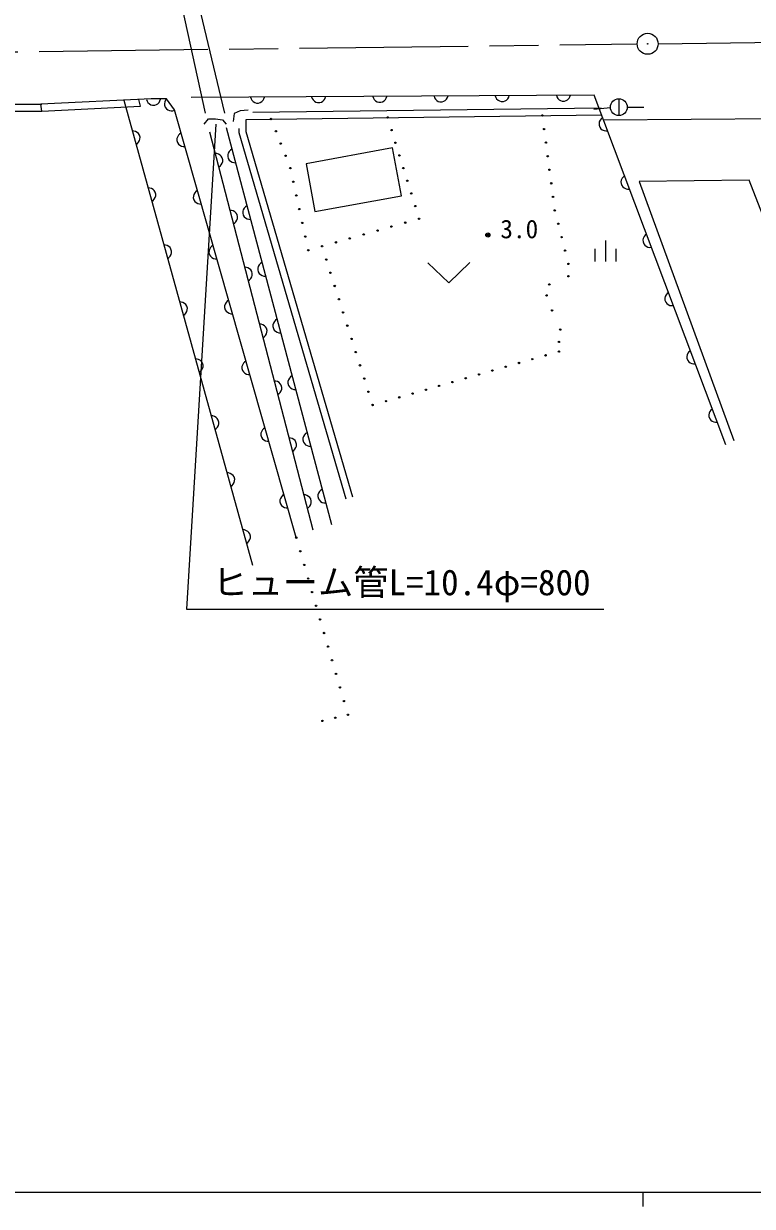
# Model space of a CAD drawing. Units: millimetres, scale not verified. Extents: x 40000 to 680000, y 20000 to 380000.
# Drawn here: x 224005 to 275785, y 204000 to 288066 of the extents above; entities that cross this region are included whole.
import ezdxf
from ezdxf.enums import TextEntityAlignment as Align

# ---------------------------------------------------------------- set-up
doc = ezdxf.new("R2010")
doc.units = ezdxf.units.MM
doc.header["$LTSCALE"] = 1000
doc.linetypes.add('CHAIN', pattern=[18.5, 12, -1.5, 3.5, -1.5])
for name, color, linetype, lineweight in [('M-BGD', 7, 'Continuous', 25), ('M-BMK', 2, 'CHAIN', 13), ('M-STR-HTXT', 7, 'Continuous', 13), ('M-TTL-BAND', 7, 'Continuous', 25)]:
    doc.layers.add(name, color=color, linetype=linetype, lineweight=lineweight)
doc.layers.add('M-BMK-SRVR', color=3, linetype='Continuous')
doc.styles.add('ＭＳ ゴシック', font='')
doc.styles.get('ＭＳ ゴシック').set_extended_font_data('MS Gothic')

# ---------------------------------------------------------------- blocks, each defined once
blk = doc.blocks.new('BUHIN95')
at = {"color": 3, "linetype": 'Continuous', "lineweight": 25}
for radius in [746, 22.5]:
    blk.add_circle((0, 0), radius, dxfattribs=at)

msp = doc.modelspace()

# ---------------------------------------------------------------- linework, layer by layer
at = {"layer": 'M-BGD'}
for p, q in [((236031, 291136), (238272, 281694)), ((234960, 290552), (236909, 281694)), ((233076, 282716), (225218, 282347)), ((231114, 282624), (240256, 249580)), ((232313, 282192), (232185, 282674)), ((232736, 282682), (232777, 282563)), ((232777, 282563), (232837, 282464)), ((232837, 282464), (232937, 282365)), ((234167, 282716), (233076, 282716)), ((233534, 282369), (233633, 282470)), ((233633, 282470), (233692, 282569)), ((233692, 282569), (233731, 282689)), ((234040, 282516), (234016, 282378)), ((234087, 282622), (234040, 282516)), ((234162, 282723), (234087, 282622)), ((234713, 281937), (234167, 282716)), ((264534, 282989), (235908, 282812)), ((240121, 282838), (240161, 282719)), ((240161, 282719), (240222, 282620)), ((240222, 282620), (240322, 282521)), ((240322, 282521), (240422, 282462)), ((240422, 282462), (240541, 282423)), ((240701, 282424), (240820, 282465)), ((240820, 282465), (240919, 282525)), ((240919, 282525), (241018, 282625)), ((241018, 282625), (241077, 282725)), ((241077, 282725), (241116, 282845)), ((244469, 282865), (244510, 282746)), ((244510, 282746), (244570, 282647)), ((244570, 282647), (244670, 282548)), ((244670, 282548), (244770, 282489)), ((244770, 282489), (244890, 282450)), ((245049, 282451), (245168, 282491)), ((245168, 282491), (245267, 282552)), ((245267, 282552), (245366, 282652)), ((245366, 282652), (245425, 282752)), ((245425, 282752), (245464, 282872)), ((248817, 282892), (248858, 282773)), ((248858, 282773), (248918, 282674)), ((248918, 282674), (249018, 282575)), ((249018, 282575), (249118, 282516)), ((249118, 282516), (249238, 282477)), ((249238, 282477), (249397, 282478)), ((249397, 282478), (249516, 282518)), ((249516, 282518), (249615, 282579)), ((249615, 282579), (249714, 282679)), ((249714, 282679), (249773, 282779)), ((249773, 282779), (249812, 282898)), ((253166, 282919), (253206, 282800)), ((253206, 282800), (253266, 282701)), ((253266, 282701), (253367, 282602)), ((253367, 282602), (253467, 282543)), ((253467, 282543), (253586, 282504)), ((253586, 282504), (253745, 282505)), ((253745, 282505), (253865, 282545)), ((253865, 282545), (253964, 282606)), ((253964, 282606), (254063, 282706)), ((254063, 282706), (254122, 282806)), ((254122, 282806), (254161, 282925)), ((257514, 282946), (257554, 282827)), ((257554, 282827), (257615, 282728)), ((257615, 282728), (257715, 282629)), ((257715, 282629), (257815, 282570)), ((257815, 282570), (257935, 282531)), ((257935, 282531), (258094, 282532)), ((258094, 282532), (258213, 282572)), ((258213, 282572), (258312, 282632)), ((258312, 282632), (258411, 282733)), ((258411, 282733), (258470, 282833)), ((258470, 282833), (258509, 282952)), ((261862, 282973), (261903, 282854)), ((261903, 282854), (261963, 282755)), ((261963, 282755), (262063, 282656)), ((262063, 282656), (262163, 282597)), ((262163, 282597), (262283, 282558)), ((262283, 282558), (262442, 282559)), ((262442, 282559), (262561, 282599)), ((262561, 282599), (262660, 282659)), ((262660, 282659), (262759, 282759)), ((262759, 282759), (262818, 282859)), ((262818, 282859), (262857, 282979)), ((273896, 258138), (264534, 282989)), ((266293, 282728), (266294, 281534)), ((182033, 282232), (225295, 282347)), ((182034, 281735), (225296, 281850)), ((225296, 281850), (225218, 282347)), ((225296, 281850), (232313, 282192)), ((232937, 282365), (233037, 282306)), ((233037, 282306), (233157, 282267)), ((233157, 282267), (233316, 282268)), ((233316, 282268), (233435, 282309)), ((233435, 282309), (233534, 282369)), ((234016, 282378), (234024, 282262)), ((234024, 282262), (234060, 282141)), ((234060, 282141), (234151, 282011)), ((234151, 282011), (234252, 281936)), ((234252, 281936), (234358, 281888)), ((234358, 281888), (234497, 281864)), ((234497, 281864), (234613, 281872)), ((234613, 281872), (234733, 281908)), ((243375, 251530), (234713, 281937)), ((238955, 281675), (238892, 281114)), ((239391, 281862), (238955, 281675)), ((239953, 281925), (239391, 281862)), ((240285, 281768), (265053, 282093)), ((240541, 282423), (240701, 282424)), ((244890, 282450), (245049, 282451)), ((265699, 282076), (264510, 281968)), ((266891, 282131), (268085, 282131)), ((236834, 280926), (237146, 281300)), ((237146, 281300), (237645, 281301)), ((237645, 281301), (238144, 281238)), ((238144, 281238), (238393, 280926)), ((239827, 281264), (265059, 281595)), ((239827, 280387), (239827, 281264)), ((264911, 281086), (264890, 280971)), ((264890, 280971), (264895, 280846)), ((264895, 280846), (264951, 280697)), ((264969, 281214), (264911, 281086)), ((265041, 281305), (264969, 281214)), ((265139, 281384), (265041, 281305)), ((265201, 281219), (308829, 281610)), ((231845, 280430), (231720, 280436)), ((231957, 280399), (231845, 280430)), ((232079, 280329), (231957, 280399)), ((232164, 280249), (232079, 280329)), ((232234, 280145), (232164, 280249)), ((232276, 279992), (232234, 280145)), ((232270, 279866), (232276, 279992)), ((234932, 280006), (234901, 279894)), ((235000, 280129), (234932, 280006)), ((235079, 280214), (235000, 280129)), ((235183, 280285), (235079, 280214)), ((237209, 280378), (244544, 252076)), ((238393, 280675), (245870, 252466)), ((239329, 280316), (239329, 280610)), ((246921, 254265), (239329, 280316)), ((247398, 254405), (239827, 280387)), ((264951, 280697), (265030, 280599)), ((265030, 280599), (265121, 280527)), ((265121, 280527), (265250, 280469)), ((265250, 280469), (265364, 280448)), ((265364, 280448), (265490, 280453)), ((231985, 279477), (232089, 279547)), ((232089, 279547), (232169, 279632)), ((232169, 279632), (232239, 279754)), ((232239, 279754), (232270, 279866)), ((234901, 279894), (234896, 279768)), ((234896, 279768), (234940, 279615)), ((234940, 279615), (235010, 279511)), ((235010, 279511), (235095, 279432)), ((235095, 279432), (235218, 279363)), ((235218, 279363), (235330, 279333)), ((235330, 279333), (235456, 279328)), ((238800, 279141), (238695, 279072)), ((250224, 279229), (244077, 278110)), ((250845, 275822), (250224, 279229)), ((237733, 278829), (237608, 278838)), ((237845, 278797), (237733, 278829)), ((237966, 278725), (237845, 278797)), ((238049, 278644), (237966, 278725)), ((238117, 278538), (238049, 278644)), ((238116, 278147), (238149, 278259)), ((238157, 278384), (238117, 278538)), ((238149, 278259), (238157, 278384)), ((238511, 278756), (238503, 278630)), ((238503, 278630), (238544, 278476)), ((238543, 278867), (238511, 278756)), ((238614, 278989), (238543, 278867)), ((238544, 278476), (238613, 278371)), ((238613, 278371), (238696, 278290)), ((238695, 279072), (238614, 278989)), ((238696, 278290), (238818, 278219)), ((237857, 277875), (237963, 277943)), ((237963, 277943), (238044, 278026)), ((238044, 278026), (238116, 278147)), ((238818, 278219), (238929, 278187)), ((238929, 278187), (239055, 278179)), ((244077, 278110), (244695, 274714)), ((266471, 276944), (266450, 276829)), ((266450, 276829), (266455, 276704)), ((266455, 276704), (266511, 276555)), ((266529, 277072), (266471, 276944)), ((266601, 277163), (266529, 277072)), ((266699, 277242), (266601, 277163)), ((275549, 276949), (267752, 276850)), ((267752, 276850), (274481, 258430)), ((282863, 258043), (275549, 276949)), ((232966, 276380), (232840, 276386)), ((233078, 276349), (232966, 276380)), ((233200, 276279), (233078, 276349)), ((233284, 276199), (233200, 276279)), ((233354, 276095), (233284, 276199)), ((233397, 275941), (233354, 276095)), ((233359, 275704), (233390, 275816)), ((233390, 275816), (233397, 275941)), ((236065, 275811), (236059, 275685)), ((236095, 275923), (236065, 275811)), ((236164, 276046), (236095, 275923)), ((236243, 276131), (236164, 276046)), ((236347, 276202), (236243, 276131)), ((244700, 274703), (250845, 275822)), ((266511, 276555), (266591, 276457)), ((266591, 276457), (266682, 276385)), ((266682, 276385), (266810, 276327)), ((266810, 276327), (266924, 276306)), ((266924, 276306), (267050, 276311)), ((233105, 275427), (233210, 275497)), ((233210, 275497), (233290, 275581)), ((233290, 275581), (233359, 275704)), ((236059, 275685), (236103, 275532)), ((236103, 275532), (236174, 275428)), ((236174, 275428), (236259, 275349)), ((236259, 275349), (236382, 275280)), ((236382, 275280), (236494, 275250)), ((236494, 275250), (236619, 275245)), ((239682, 274959), (239611, 274837)), ((239763, 275042), (239682, 274959)), ((239868, 275111), (239763, 275042)), ((238781, 274786), (238656, 274795)), ((238893, 274753), (238781, 274786)), ((239014, 274682), (238893, 274753)), ((239097, 274601), (239014, 274682)), ((239092, 273983), (239164, 274104)), ((239165, 274495), (239097, 274601)), ((239164, 274104), (239197, 274215)), ((239205, 274341), (239165, 274495)), ((239197, 274215), (239205, 274341)), ((239579, 274726), (239571, 274600)), ((239571, 274600), (239612, 274446)), ((239611, 274837), (239579, 274726)), ((239612, 274446), (239681, 274341)), ((239681, 274341), (239764, 274260)), ((239764, 274260), (239886, 274189)), ((239886, 274189), (239997, 274157)), ((239997, 274157), (240123, 274149)), ((238905, 273832), (239011, 273900)), ((239011, 273900), (239092, 273983)), ((265342, 272657), (265342, 271164)), ((268032, 272802), (268011, 272688)), ((268011, 272688), (268016, 272562)), ((268016, 272562), (268072, 272413)), ((268090, 272930), (268032, 272802)), ((268072, 272413), (268151, 272315)), ((268162, 273021), (268090, 272930)), ((268259, 273100), (268162, 273021)), ((234086, 272329), (233961, 272336)), ((234198, 272298), (234086, 272329)), ((234321, 272229), (234198, 272298)), ((234405, 272149), (234321, 272229)), ((234475, 272044), (234405, 272149)), ((234410, 271531), (234480, 271653)), ((234517, 271891), (234475, 272044)), ((234480, 271653), (234511, 271765)), ((234511, 271765), (234517, 271891)), ((237176, 271910), (237171, 271785)), ((237171, 271785), (237214, 271631)), ((237206, 272022), (237176, 271910)), ((237275, 272145), (237206, 272022)), ((237214, 271631), (237285, 271527)), ((237354, 272230), (237275, 272145)), ((237458, 272301), (237354, 272230)), ((264596, 272060), (264596, 271164)), ((266088, 272060), (266088, 271165)), ((268151, 272315), (268242, 272243)), ((268242, 272243), (268370, 272185)), ((268370, 272185), (268484, 272164)), ((268484, 272164), (268610, 272169)), ((234226, 271377), (234330, 271447)), ((234330, 271447), (234410, 271531)), ((237285, 271527), (237370, 271448)), ((237370, 271448), (237493, 271380)), ((237493, 271380), (237605, 271349)), ((237605, 271349), (237731, 271344)), ((239829, 270743), (239704, 270752)), ((239941, 270710), (239829, 270743)), ((240062, 270639), (239941, 270710)), ((240647, 270696), (240639, 270570)), ((240679, 270807), (240647, 270696)), ((240750, 270929), (240679, 270807)), ((240831, 271012), (240750, 270929)), ((240936, 271081), (240831, 271012)), ((252728, 271076), (254221, 269644)), ((254221, 269644), (255714, 271077)), ((239953, 269788), (240059, 269857)), ((240059, 269857), (240140, 269940)), ((240145, 270557), (240062, 270639)), ((240140, 269940), (240212, 270061)), ((240213, 270452), (240145, 270557)), ((240212, 270061), (240245, 270172)), ((240253, 270298), (240213, 270452)), ((240245, 270172), (240253, 270298)), ((240639, 270570), (240680, 270416)), ((240680, 270416), (240749, 270311)), ((240749, 270311), (240832, 270230)), ((240832, 270230), (240954, 270159)), ((240954, 270159), (241065, 270127)), ((241065, 270127), (241191, 270119)), ((235207, 268279), (235081, 268285)), ((235319, 268248), (235207, 268279)), ((235441, 268179), (235319, 268248)), ((235525, 268098), (235441, 268179)), ((238386, 268244), (238318, 268122)), ((238465, 268329), (238386, 268244)), ((238569, 268400), (238465, 268329)), ((269592, 268660), (269571, 268546)), ((269571, 268546), (269576, 268420)), ((269576, 268420), (269632, 268271)), ((269650, 268788), (269592, 268660)), ((269632, 268271), (269712, 268173)), ((269722, 268879), (269650, 268788)), ((269712, 268173), (269803, 268101)), ((269820, 268958), (269722, 268879)), ((235347, 267326), (235451, 267397)), ((235451, 267397), (235531, 267481)), ((235595, 267994), (235525, 268098)), ((235531, 267481), (235600, 267603)), ((235638, 267841), (235595, 267994)), ((235600, 267603), (235631, 267715)), ((235631, 267715), (235638, 267841)), ((238287, 268009), (238282, 267884)), ((238282, 267884), (238325, 267731)), ((238318, 268122), (238287, 268009)), ((238325, 267731), (238396, 267627)), ((238396, 267627), (238481, 267547)), ((238481, 267547), (238604, 267479)), ((238604, 267479), (238716, 267449)), ((238716, 267449), (238842, 267443)), ((269803, 268101), (269931, 268043)), ((269931, 268043), (270045, 268022)), ((270045, 268022), (270171, 268027)), ((240877, 266700), (240752, 266708)), ((240989, 266667), (240877, 266700)), ((241110, 266596), (240989, 266667)), ((241193, 266514), (241110, 266596)), ((241261, 266409), (241193, 266514)), ((241715, 266666), (241707, 266540)), ((241707, 266540), (241748, 266386)), ((241747, 266777), (241715, 266666)), ((241818, 266899), (241747, 266777)), ((241899, 266982), (241818, 266899)), ((242004, 267051), (241899, 266982)), ((241001, 265745), (241107, 265814)), ((241107, 265814), (241188, 265896)), ((241188, 265896), (241260, 266018)), ((241260, 266018), (241292, 266129)), ((241301, 266255), (241261, 266409)), ((241292, 266129), (241301, 266255)), ((241748, 266386), (241817, 266281)), ((241817, 266281), (241900, 266200)), ((241900, 266200), (242022, 266130)), ((242022, 266130), (242133, 266097)), ((242133, 266097), (242259, 266089)), ((271380, 264816), (271283, 264737)), ((236327, 264229), (236202, 264235)), ((236439, 264198), (236327, 264229)), ((236562, 264128), (236439, 264198)), ((236646, 264048), (236562, 264128)), ((236716, 263944), (236646, 264048)), ((239696, 264008), (239617, 263924)), ((239800, 264079), (239696, 264008)), ((271152, 264518), (271132, 264404)), ((271132, 264404), (271136, 264278)), ((271136, 264278), (271193, 264129)), ((271210, 264646), (271152, 264518)), ((271193, 264129), (271272, 264031)), ((271283, 264737), (271210, 264646)), ((271272, 264031), (271363, 263959)), ((236467, 263276), (236572, 263346)), ((236572, 263346), (236652, 263430)), ((236652, 263430), (236721, 263553)), ((236758, 263790), (236716, 263944)), ((236721, 263553), (236752, 263665)), ((236752, 263665), (236758, 263790)), ((239518, 263689), (239513, 263563)), ((239513, 263563), (239556, 263410)), ((239548, 263801), (239518, 263689)), ((239617, 263924), (239548, 263801)), ((239556, 263410), (239627, 263306)), ((239627, 263306), (239712, 263226)), ((239712, 263226), (239835, 263158)), ((239835, 263158), (239947, 263128)), ((239947, 263128), (240073, 263122)), ((271363, 263959), (271491, 263901)), ((271491, 263901), (271605, 263880)), ((271605, 263880), (271731, 263885)), ((241925, 262657), (241800, 262665)), ((242037, 262624), (241925, 262657)), ((242158, 262552), (242037, 262624)), ((242241, 262471), (242158, 262552)), ((242309, 262366), (242241, 262471)), ((242349, 262211), (242309, 262366)), ((242783, 262636), (242775, 262510)), ((242775, 262510), (242816, 262356)), ((242815, 262747), (242783, 262636)), ((242886, 262869), (242815, 262747)), ((242816, 262356), (242885, 262251)), ((242967, 262952), (242886, 262869)), ((243072, 263022), (242967, 262952)), ((242049, 261702), (242155, 261770)), ((242155, 261770), (242236, 261853)), ((242236, 261853), (242308, 261975)), ((242308, 261975), (242340, 262086)), ((242340, 262086), (242349, 262211)), ((242885, 262251), (242968, 262170)), ((242968, 262170), (243090, 262100)), ((243090, 262100), (243202, 262067)), ((243202, 262067), (243327, 262060)), ((272941, 260674), (272843, 260595)), ((237448, 260178), (237322, 260185)), ((237560, 260147), (237448, 260178)), ((237682, 260078), (237560, 260147)), ((237766, 259998), (237682, 260078)), ((237837, 259893), (237766, 259998)), ((237879, 259740), (237837, 259893)), ((272713, 260376), (272692, 260262)), ((272692, 260262), (272697, 260136)), ((272697, 260136), (272753, 259987)), ((272771, 260504), (272713, 260376)), ((272753, 259987), (272832, 259889)), ((272843, 260595), (272771, 260504)), ((272832, 259889), (272923, 259817)), ((272923, 259817), (273051, 259759)), ((237588, 259226), (237692, 259296)), ((237692, 259296), (237772, 259380)), ((237772, 259380), (237842, 259503)), ((237842, 259503), (237873, 259614)), ((237873, 259614), (237879, 259740)), ((240869, 258948), (240863, 258822)), ((240899, 259060), (240869, 258948)), ((240967, 259183), (240899, 259060)), ((241047, 259267), (240967, 259183)), ((241151, 259338), (241047, 259267)), ((244035, 258922), (243954, 258839)), ((244140, 258992), (244035, 258922)), ((273051, 259759), (273166, 259738)), ((273166, 259738), (273291, 259743)), ((240863, 258822), (240907, 258669)), ((240907, 258669), (240978, 258565)), ((240978, 258565), (241062, 258485)), ((241062, 258485), (241185, 258417)), ((241185, 258417), (241297, 258387)), ((241297, 258387), (241423, 258381)), ((242973, 258613), (242848, 258622)), ((243085, 258581), (242973, 258613)), ((243206, 258509), (243085, 258581)), ((243289, 258428), (243206, 258509)), ((243357, 258322), (243289, 258428)), ((243397, 258168), (243357, 258322)), ((243388, 258043), (243397, 258168)), ((243851, 258606), (243843, 258481)), ((243843, 258481), (243884, 258327)), ((243883, 258718), (243851, 258606)), ((243954, 258839), (243883, 258718)), ((243884, 258327), (243953, 258221)), ((243953, 258221), (244036, 258140)), ((244036, 258140), (244158, 258070)), ((243097, 257659), (243203, 257727)), ((243203, 257727), (243284, 257810)), ((243284, 257810), (243356, 257931)), ((243356, 257931), (243388, 258043)), ((244158, 258070), (244270, 258038)), ((244270, 258038), (244395, 258030)), ((238569, 256128), (238443, 256135)), ((238681, 256097), (238569, 256128)), ((238803, 256028), (238681, 256097)), ((238887, 255948), (238803, 256028)), ((238957, 255843), (238887, 255948)), ((239000, 255690), (238957, 255843)), ((238962, 255452), (238993, 255564)), ((238993, 255564), (239000, 255690)), ((238708, 255175), (238813, 255246)), ((238813, 255246), (238893, 255330)), ((238893, 255330), (238962, 255452)), ((245022, 254809), (244951, 254688)), ((245103, 254893), (245022, 254809)), ((245208, 254962), (245103, 254893)), ((242219, 254207), (242214, 254081)), ((242214, 254081), (242257, 253928)), ((242249, 254319), (242219, 254207)), ((242318, 254442), (242249, 254319)), ((242257, 253928), (242328, 253824)), ((242397, 254526), (242318, 254442)), ((242501, 254597), (242397, 254526)), ((244021, 254570), (243896, 254579)), ((244133, 254538), (244021, 254570)), ((244254, 254466), (244133, 254538)), ((244337, 254385), (244254, 254466)), ((244332, 253767), (244404, 253888)), ((244405, 254279), (244337, 254385)), ((244404, 253888), (244436, 253999)), ((244445, 254125), (244405, 254279)), ((244436, 253999), (244445, 254125)), ((244919, 254576), (244911, 254451)), ((244911, 254451), (244952, 254297)), ((244951, 254688), (244919, 254576)), ((244952, 254297), (245021, 254192)), ((245021, 254192), (245105, 254111)), ((245105, 254111), (245226, 254040)), ((245226, 254040), (245338, 254008)), ((245338, 254008), (245463, 254000)), ((242328, 253824), (242413, 253744)), ((242413, 253744), (242536, 253676)), ((242536, 253676), (242648, 253646)), ((242648, 253646), (242774, 253640)), ((244145, 253616), (244251, 253684)), ((244251, 253684), (244332, 253767)), ((239689, 252078), (239564, 252084)), ((239801, 252047), (239689, 252078)), ((239924, 251977), (239801, 252047)), ((240008, 251897), (239924, 251977)), ((240078, 251793), (240008, 251897)), ((240013, 251279), (240083, 251402)), ((240120, 251639), (240078, 251793)), ((240083, 251402), (240114, 251514)), ((240114, 251514), (240120, 251639)), ((239829, 251125), (239933, 251195)), ((239933, 251195), (240013, 251279))]:
    msp.add_line(p, q, dxfattribs=at)
for centre, radius in [((266294, 282131), 597), ((241591, 281287), 49.8), ((249865, 281396), 49.8), ((260864, 281540), 49.8), ((241932, 280416), 49.8), ((250145, 280496), 49.8), ((260990, 280575), 49.8), ((242274, 279544), 49.8), ((250426, 279597), 49.8), ((261116, 279611), 49.8), ((242615, 278672), 49.8), ((250706, 278698), 49.8), ((261242, 278646), 49.8), ((242957, 277800), 49.8), ((250986, 277798), 49.8), ((261368, 277681), 49.8), ((243168, 276827), 49.8), ((251267, 276899), 49.8), ((261493, 276716), 49.8), ((243379, 275853), 49.8), ((251547, 275999), 49.8), ((261619, 275752), 49.8), ((243590, 274880), 49.8), ((251828, 275100), 49.8), ((252108, 274200), 49.8), ((261745, 274787), 49.8), ((243801, 273907), 49.8), ((249151, 273360), 49.8), ((250137, 273640), 49.8), ((251122, 273920), 49.8), ((261989, 273838), 49.8), ((244012, 272933), 49.8), ((246195, 272520), 49.8), ((247180, 272800), 49.8), ((248166, 273080), 49.8), ((256991, 273041), 149), ((256991, 273041), 89.6), ((256991, 273041), 29.9), ((262232, 272889), 49.8), ((244224, 271960), 49.8), ((245209, 272240), 49.8), ((245209, 272240), 49.8), ((262476, 271940), 49.8), ((245508, 271300), 49.8), ((262719, 270991), 49.8), ((245808, 270360), 49.8), ((262720, 270114), 49.8), ((246107, 269420), 49.8), ((261357, 269530), 49.8), ((246406, 268480), 49.8), ((261162, 268751), 49.8), ((246706, 267540), 49.8), ((261552, 267681), 49.8), ((247005, 266600), 49.8), ((247304, 265660), 49.8), ((262136, 266318), 49.8), ((262039, 265442), 49.8), ((262039, 264760), 49.8), ((247604, 264721), 49.8), ((259203, 263946), 49.8), ((260148, 264217), 49.8), ((261094, 264489), 49.8), ((247903, 263781), 49.8), ((256366, 263132), 49.8), ((257311, 263403), 49.8), ((258257, 263675), 49.8), ((248203, 262841), 49.8), ((253529, 262318), 49.8), ((254475, 262589), 49.8), ((255420, 262861), 49.8), ((248502, 261901), 49.8), ((250692, 261504), 49.8), ((251638, 261775), 49.8), ((252584, 262046), 49.8), ((248801, 260961), 49.8), ((249747, 261232), 49.8), ((243375, 251530), 49.8), ((243657, 250561), 49.8), ((243940, 249593), 49.8), ((244222, 248625), 49.8), ((244504, 247657), 49.8), ((244787, 246689), 49.8), ((245069, 245721), 49.8), ((245352, 244753), 49.8), ((245634, 243785), 49.8), ((245916, 242816), 49.8), ((246199, 241848), 49.8), ((246481, 240880), 49.8), ((246763, 239912), 49.8), ((246142, 238725), 49.8), ((247046, 238944), 49.8), ((245239, 238507), 49.8)]:
    msp.add_circle(centre, radius, dxfattribs=at)
at = {"layer": 'M-BMK'}
for p, q in [((269096, 286642), (367089, 287861)), ((169604, 285395), (267596, 286623))]:
    msp.add_line(p, q, dxfattribs=at)
at = {"layer": 'M-STR-HTXT'}
for p, q in [((237669, 280922), (235571, 246444)), ((235571, 246444), (265223, 246450))]:
    msp.add_line(p, q, dxfattribs=at)
at = {"layer": 'M-TTL-BAND'}
for p, q in [((40000, 205000), (579000, 205000)), ((268000, 205000), (268000, 204000))]:
    msp.add_line(p, q, dxfattribs=at)

# ---------------------------------------------------------------- block references
at = {"layer": 'M-BMK-SRVR', "rotation": 15.973}
msp.add_blockref('BUHIN95', (268346, 286633), dxfattribs=at)

# ---------------------------------------------------------------- texts
at = {"layer": 'M-BGD', "style": 'ＭＳ ゴシック'}
msp.add_text('3.0', height=1320, rotation=359.973, dxfattribs=at).set_placement((257875, 272414), align=Align.BOTTOM_LEFT)
at = {"layer": 'M-STR-HTXT', "style": 'ＭＳ ゴシック'}
msp.add_text('ヒューム管L=10.4φ=800', height=1833, rotation=359.973, dxfattribs=at).set_placement((237426, 246895), align=Align.BOTTOM_LEFT)

doc.saveas('drawing.dxf')
